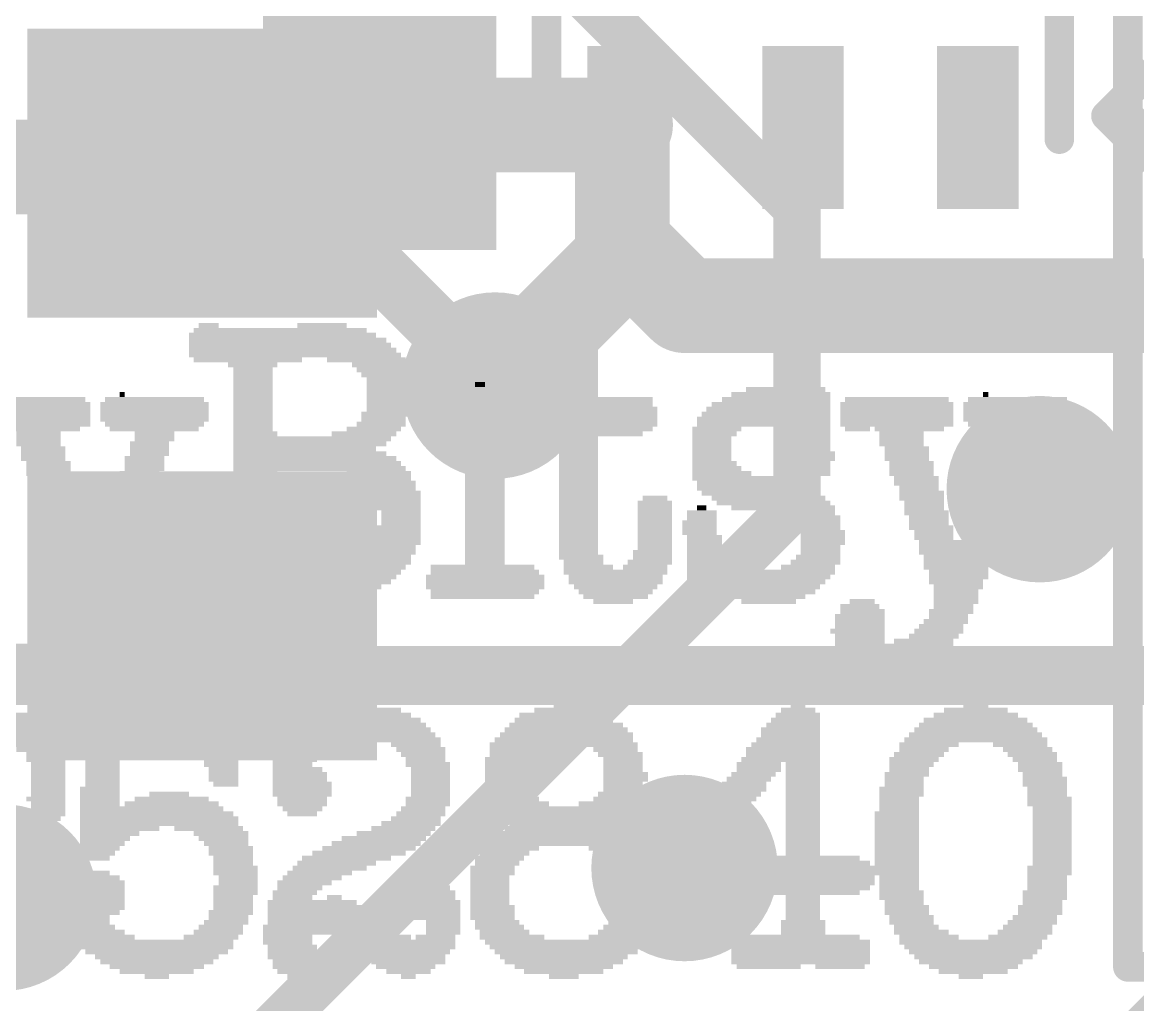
# Model space of a CAD drawing. Extents: x -6 to 40.4, y -4.9 to 21.7.
# Drawn here: x 15.193 to 19.978, y 3.478 to 7.693 of the extents above; entities that cross this region are included whole.
import ezdxf

# ---------------------------------------------------------------- set-up
doc = ezdxf.new("R2010")
doc.units = 0
for name, color, linetype in [('1', 12, 'CONTINUOUS'), ('16', 5, 'CONTINUOUS'), ('18', 110, 'CONTINUOUS'), ('200', 132, 'CONTINUOUS'), ('21', 40, 'CONTINUOUS')]:
    doc.layers.add(name, color=color, linetype=linetype)

# ---------------------------------------------------------------- blocks, each defined once
blk = doc.blocks.new('RECT')
blk.add_solid([(-0.5, -0.5), (0.5, -0.5), (-0.5, 0.5), (0.5, 0.5)])
blk = doc.blocks.new('ROUNDV')
at = {"const_width": 0.5}
blk.add_lwpolyline([(0, -0.25, 1), (0, 0.25, 1), (0, -0.25)], format="xyb", dxfattribs=at)

msp = doc.modelspace()

# ---------------------------------------------------------------- linework, layer by layer
at = {"layer": '1'}
for points, const_width in [([(16.7259, 7.2526), (17.7809, 7.2526)], 0.4064), ([(17.7666, 7.2161), (17.7666, 6.6421)], 0.4064), ([(17.7809, 7.2526), (17.792, 7.2415)], 0.254), ([(17.792, 7.2415), (17.7666, 7.2161)], 0.254), ([(17.792, 7.2415), (17.792, 6.719)], 0.254), ([(18.034, 6.477), (17.792, 6.719)], 0.4064), ([(17.2212, 6.1341), (17.7292, 6.6421)], 0.4064), ([(17.7666, 6.6421), (17.7292, 6.6421)], 0.254), ([(18.034, 6.477), (20.523, 6.477)], 0.4064), ([(20.536, 4.89), (13.525, 4.89)], 0.254)]:
    msp.add_lwpolyline(points, dxfattribs=dict(at, const_width=const_width))
for points, const_width in [([(16.7259, 7.3542, 1), (16.7259, 7.151)], 0.2032), ([(17.8682, 7.2161, 1), (17.665, 7.2161)], 0.2032), ([(17.7809, 7.151, 1), (17.7809, 7.3542)], 0.2032), ([(17.8258, 7.2975, 1), (17.736, 7.2077)], 0.127), ([(17.7217, 7.261, 1), (17.8115, 7.1712)], 0.127), ([(17.8555, 7.2415, 1), (17.7285, 7.2415)], 0.127), ([(17.8369, 7.1966, 1), (17.7471, 7.2864)], 0.127), ([(17.7471, 7.1966, 1), (17.8369, 7.2864)], 0.127), ([(17.8638, 6.7908, 1), (17.7202, 6.6472)], 0.2032), ([(17.801, 6.5703, 1), (17.6574, 6.7139)], 0.2032), ([(17.7292, 6.7056, 1), (17.7292, 6.5786)], 0.127), ([(17.7285, 6.719, 1), (17.8555, 6.719)], 0.127), ([(17.7666, 6.5786, 1), (17.7666, 6.7056)], 0.127), ([(17.665, 6.6421, 1), (17.8682, 6.6421)], 0.2032), ([(18.034, 6.5786, 1), (18.034, 6.3754)], 0.2032), ([(17.9622, 6.4052, 1), (18.1058, 6.5488)], 0.2032), ([(17.1494, 6.2059, 1), (17.293, 6.0623)], 0.2032)]:
    msp.add_lwpolyline(points, format="xyb", dxfattribs=dict(at, const_width=const_width))
at = {"layer": '16'}
for points, const_width in [([(18.5166, 6.8961), (15.0368, 10.3759)], 0.2032), ([(15.9385, 7.0714), (14.0843, 7.0714)], 0.4064), ([(15.9639, 7.046), (15.9385, 7.0714)], 0.254), ([(16.3093, 7.046), (15.9639, 7.046)], 0.254), ([(17.2212, 6.1341), (16.3093, 7.046)], 0.254), ([(18.5166, 6.8961), (18.5166, 5.6293)], 0.2032), ([(23.0886, 6.4581), (19.4499, 2.8194)], 0.2032), ([(18.5166, 5.6293), (15.3003, 2.413)], 0.2032)]:
    msp.add_lwpolyline(points, dxfattribs=dict(at, const_width=const_width))
for points, const_width in [([(15.9385, 6.9698, 1), (15.9385, 7.173)], 0.2032), ([(15.9834, 7.1163, 1), (15.8936, 7.0265)], 0.127), ([(15.9639, 7.1095, 1), (15.9639, 6.9825)], 0.127), ([(15.919, 7.0011, 1), (16.0088, 7.0909)], 0.127), ([(16.3542, 7.0909, 1), (16.2644, 7.0011)], 0.127), ([(16.3093, 6.9825, 1), (16.3093, 7.1095)], 0.127), ([(18.5674, 6.8961, 1), (18.4658, 6.8961)], 0.1016), ([(18.4807, 6.8602, 1), (18.5525, 6.932)], 0.1016), ([(17.1763, 6.0892, 1), (17.2661, 6.179)], 0.127), ([(18.5525, 5.5934, 1), (18.4807, 5.6653)], 0.1016), ([(18.4658, 5.6293, 1), (18.5674, 5.6293)], 0.1016)]:
    msp.add_lwpolyline(points, format="xyb", dxfattribs=dict(at, const_width=const_width))
at = {"layer": '21', "const_width": 0.127}
for points in [[(19.936, 3.64), (19.936, 14.14)], [(17.442, 9.1915), (17.442, 7.1915)], [(19.642, 9.1915), (19.642, 7.1915)], [(20.042, 7.4915), (19.842, 7.2915)], [(19.842, 7.2915), (20.042, 7.0915)], [(20.042, 7.1915), (19.942, 7.2915)], [(35.436, 3.64), (19.936, 3.64)]]:
    msp.add_lwpolyline(points, dxfattribs=at)
at = {"layer": '21', "const_width": 0.0635}
for points in [[(19.8645, 7.314, 1), (19.8195, 7.269)], [(19.8195, 7.314, 1), (19.8645, 7.269)], [(19.9645, 7.314, 1), (19.9195, 7.269)], [(17.4103, 7.1915, 1), (17.4737, 7.1915)], [(19.6103, 7.1915, 1), (19.6737, 7.1915)], [(19.936, 3.6718, 1), (19.936, 3.6082)], [(19.9043, 3.64, 1), (19.9677, 3.64)]]:
    msp.add_lwpolyline(points, format="xyb", dxfattribs=at)

# ---------------------------------------------------------------- block references
at = {"layer": '1', "xscale": 1.075, "rotation": 270}
msp.add_blockref('RECT', (16.7259, 7.2526), dxfattribs=at)
at = {"layer": '1', "xscale": 0.7, "yscale": 0.35, "rotation": 270}
for p in [(17.792, 7.2415), (18.542, 7.2415), (19.292, 7.2415)]:
    msp.add_blockref('RECT', p, dxfattribs=at)
at = {"layer": '16', "xscale": 1.24, "yscale": 1.5, "rotation": 90}
for p in [(15.9639, 7.046), (15.9639, 5.146)]:
    msp.add_blockref('RECT', p, dxfattribs=at)
at = {"layer": '18', "xscale": 0.8001, "yscale": 0.8001}
for p in [(17.2212, 6.1341), (17.2212, 6.1341), (19.558, 5.6896), (19.558, 5.6896), (18.034, 4.064), (18.034, 4.064), (15.113, 3.937), (15.113, 3.937)]:
    msp.add_blockref('ROUNDV', p, dxfattribs=at)
at = {"layer": '200'}
for p, xscale, yscale in [((16.2992, 6.3712), 0.7417, 0.0211), ((15.9918, 6.3923), 0.0864, 0.0211), ((16.4782, 6.3923), 0.2108, 0.0211), ((16.3093, 6.35), 0.8026, 0.0213), ((16.3309, 6.3288), 0.8458, 0.0211), ((16.3411, 6.3077), 0.8661, 0.0211), ((17.1564, 6.3077), 0.2108, 0.0211), ((17.1564, 6.3288), 0.1702, 0.0211), ((17.1552, 6.35), 0.127, 0.0213), ((17.5793, 6.3077), 0.1676, 0.0211), ((17.5793, 6.3288), 0.127, 0.0211), ((17.5793, 6.35), 0.0864, 0.0213), ((16.3525, 6.2865), 0.889, 0.0213), ((16.3627, 6.2653), 0.9093, 0.0211), ((17.1564, 6.2865), 0.2108, 0.0213), ((17.1564, 6.2653), 0.2108, 0.0211), ((17.5793, 6.2865), 0.1676, 0.0213), ((17.5793, 6.2653), 0.1676, 0.0211), ((16.1608, 6.2442), 0.4648, 0.0211), ((16.1811, 6.223), 0.2108, 0.0213), ((16.6687, 6.2442), 0.3378, 0.0211), ((16.7221, 6.223), 0.2311, 0.0213), ((17.1564, 6.2442), 0.2108, 0.0211), ((17.1564, 6.223), 0.2108, 0.0213), ((17.5793, 6.2442), 0.1676, 0.0211), ((17.5793, 6.223), 0.1676, 0.0213), ((16.1823, 6.2018), 0.1676, 0.0211), ((16.1823, 6.1807), 0.1676, 0.0211), ((16.7323, 6.2018), 0.2108, 0.0211), ((16.7538, 6.1807), 0.2134, 0.0211), ((17.1564, 6.2018), 0.2108, 0.0211), ((17.1564, 6.1807), 0.1702, 0.0211), ((17.5793, 6.2018), 0.1676, 0.0211), ((17.5793, 6.1807), 0.1676, 0.0211), ((16.1823, 6.1595), 0.1676, 0.0213), ((16.1823, 6.1383), 0.1676, 0.0211), ((16.1823, 6.1172), 0.1676, 0.0211), ((16.7653, 6.1595), 0.1905, 0.0213), ((16.7653, 6.1383), 0.1905, 0.0211), ((16.7653, 6.1172), 0.1905, 0.0211), ((17.1552, 6.1595), 0.127, 0.0213), ((17.1564, 6.1383), 0.0432, 0.0211), ((17.5793, 6.1595), 0.1676, 0.0213), ((17.5793, 6.1383), 0.1676, 0.0211), ((17.5793, 6.1172), 0.1676, 0.0211), ((18.3731, 6.1172), 0.1499, 0.0211), ((18.5852, 6.1172), 0.1067, 0.0211), ((15.2413, 6.0748), 0.4445, 0.0211), ((15.7594, 6.0748), 0.4242, 0.0211), ((15.621, 6.096), 0.0203, 0.0213), ((16.1823, 6.096), 0.1676, 0.0213), ((16.1823, 6.0748), 0.1676, 0.0211), ((16.7653, 6.096), 0.1905, 0.0213), ((16.7653, 6.0748), 0.1905, 0.0211), ((17.0929, 6.0748), 0.2972, 0.0211), ((17.6428, 6.0748), 0.508, 0.0211), ((17.5793, 6.096), 0.1676, 0.0213), ((18.4264, 6.0748), 0.4648, 0.0211), ((18.3731, 6.096), 0.2769, 0.0213), ((18.5953, 6.096), 0.127, 0.0213), ((18.9446, 6.0748), 0.4445, 0.0211), ((19.4627, 6.0748), 0.4242, 0.0211), ((19.3256, 6.096), 0.0229, 0.0213), ((15.24, 6.0537), 0.4877, 0.0211), ((15.24, 6.0325), 0.4877, 0.0213), ((15.7594, 6.0537), 0.4648, 0.0211), ((15.7594, 6.0325), 0.4648, 0.0213), ((16.1823, 6.0537), 0.1676, 0.0211), ((16.1823, 6.0325), 0.1676, 0.0213), ((16.7653, 6.0537), 0.1905, 0.0211), ((16.7653, 6.0325), 0.1905, 0.0213), ((17.0929, 6.0325), 0.3378, 0.0213), ((17.1031, 6.0537), 0.3175, 0.0211), ((17.6327, 6.0537), 0.5283, 0.0211), ((17.6428, 6.0325), 0.5486, 0.0213), ((18.3934, 6.0325), 0.5309, 0.0213), ((18.4048, 6.0537), 0.508, 0.0211), ((18.9446, 6.0537), 0.4851, 0.0211), ((18.9446, 6.0325), 0.4851, 0.0213), ((19.4627, 6.0537), 0.4648, 0.0211), ((19.4627, 6.0325), 0.4648, 0.0213), ((15.24, 6.0113), 0.4877, 0.0211), ((15.24, 5.9902), 0.4877, 0.0211), ((15.7594, 6.0113), 0.4648, 0.0211), ((15.7594, 5.9902), 0.4648, 0.0211), ((16.1823, 6.0113), 0.1676, 0.0211), ((16.1823, 5.9902), 0.1676, 0.0211), ((16.7538, 6.0113), 0.2134, 0.0211), ((16.7424, 5.9902), 0.1905, 0.0211), ((17.0929, 6.0113), 0.3378, 0.0211), ((17.0929, 5.9902), 0.3378, 0.0211), ((17.6428, 6.0113), 0.5486, 0.0211), ((17.6428, 5.9902), 0.5486, 0.0211), ((18.3731, 5.9902), 0.5715, 0.0211), ((18.3833, 6.0113), 0.5512, 0.0211), ((18.9446, 6.0113), 0.4851, 0.0211), ((18.9446, 5.9902), 0.4851, 0.0211), ((19.4627, 6.0113), 0.4648, 0.0211), ((19.4627, 5.9902), 0.4648, 0.0211), ((15.24, 5.969), 0.4877, 0.0213), ((15.2933, 5.9478), 0.2946, 0.0211), ((15.2616, 5.9267), 0.1905, 0.0211), ((15.7594, 5.969), 0.4242, 0.0213), ((15.7582, 5.9478), 0.381, 0.0211), ((15.7594, 5.9267), 0.1702, 0.0211), ((16.1823, 5.969), 0.1676, 0.0213), ((16.1823, 5.9478), 0.1676, 0.0211), ((16.1925, 5.9267), 0.188, 0.0211), ((16.6586, 5.9267), 0.2769, 0.0211), ((16.7005, 5.9478), 0.2337, 0.0211), ((16.7323, 5.969), 0.2108, 0.0213), ((17.1031, 5.969), 0.3175, 0.0213), ((17.1133, 5.9478), 0.2972, 0.0211), ((17.1768, 5.9267), 0.1702, 0.0211), ((17.6428, 5.969), 0.5486, 0.0213), ((17.6428, 5.9478), 0.508, 0.0211), ((17.6428, 5.9267), 0.4216, 0.0211), ((18.1724, 5.9478), 0.2108, 0.0211), ((18.1623, 5.9267), 0.1905, 0.0211), ((18.3731, 5.969), 0.5715, 0.0213), ((18.5534, 5.9478), 0.2108, 0.0211), ((18.5738, 5.9267), 0.1702, 0.0211), ((18.9446, 5.969), 0.4851, 0.0213), ((18.7757, 5.9478), 0.1067, 0.0211), ((18.9979, 5.9478), 0.2972, 0.0211), ((18.9649, 5.9267), 0.1905, 0.0211), ((19.4627, 5.969), 0.4242, 0.0213), ((19.464, 5.9478), 0.381, 0.0211), ((19.4627, 5.9267), 0.1702, 0.0211), ((15.2616, 5.9055), 0.1905, 0.0213), ((15.2616, 5.8843), 0.1905, 0.0211), ((15.7378, 5.8843), 0.1676, 0.0211), ((15.7594, 5.9055), 0.1702, 0.0213), ((16.4363, 5.9055), 0.6756, 0.0213), ((16.4262, 5.8843), 0.6553, 0.0211), ((17.1768, 5.9055), 0.1702, 0.0213), ((17.1768, 5.8843), 0.1702, 0.0211), ((17.5793, 5.9055), 0.1676, 0.0213), ((17.5793, 5.8843), 0.1676, 0.0211), ((18.1508, 5.9055), 0.1676, 0.0213), ((18.1508, 5.8843), 0.1676, 0.0211), ((18.5852, 5.9055), 0.1473, 0.0213), ((18.5852, 5.8843), 0.1473, 0.0211), ((18.9649, 5.9055), 0.1905, 0.0213), ((18.9649, 5.8843), 0.1905, 0.0211), ((19.4424, 5.8843), 0.1702, 0.0211), ((19.4627, 5.9055), 0.1702, 0.0213), ((15.2819, 5.8632), 0.1905, 0.0211), ((15.2819, 5.842), 0.1905, 0.0213), ((15.7378, 5.8632), 0.1676, 0.0211), ((15.7378, 5.842), 0.1676, 0.0213), ((16.4046, 5.8632), 0.6121, 0.0211), ((16.4262, 5.842), 0.6553, 0.0213), ((17.1768, 5.8632), 0.1702, 0.0211), ((17.1768, 5.842), 0.1702, 0.0213), ((17.5793, 5.8632), 0.1676, 0.0211), ((17.5793, 5.842), 0.1676, 0.0213), ((18.1508, 5.8632), 0.1676, 0.0211), ((18.1508, 5.842), 0.1676, 0.0213), ((18.5852, 5.8632), 0.1473, 0.0211), ((18.5953, 5.842), 0.1676, 0.0213), ((18.9878, 5.8632), 0.1905, 0.0211), ((18.9878, 5.842), 0.1905, 0.0213), ((19.4424, 5.8632), 0.1702, 0.0211), ((19.4424, 5.842), 0.1702, 0.0213), ((15.2819, 5.8208), 0.1905, 0.0211), ((15.3048, 5.7997), 0.1905, 0.0211), ((15.7163, 5.8208), 0.1702, 0.0211), ((15.7163, 5.7997), 0.1702, 0.0211), ((16.4478, 5.8208), 0.6985, 0.0211), ((16.4579, 5.7997), 0.7188, 0.0211), ((17.1768, 5.8208), 0.1702, 0.0211), ((17.1768, 5.7997), 0.1702, 0.0211), ((17.5793, 5.8208), 0.1676, 0.0211), ((17.5793, 5.7997), 0.1676, 0.0211), ((18.1508, 5.8208), 0.1676, 0.0211), ((18.1623, 5.7997), 0.1905, 0.0211), ((18.5953, 5.8208), 0.1676, 0.0211), ((18.5852, 5.7997), 0.1473, 0.0211), ((18.9878, 5.8208), 0.1905, 0.0211), ((19.0081, 5.7997), 0.1905, 0.0211), ((19.4208, 5.8208), 0.1676, 0.0211), ((19.4208, 5.7997), 0.1676, 0.0211), ((15.3048, 5.7785), 0.1905, 0.0213), ((15.3048, 5.7573), 0.1905, 0.0211), ((15.3251, 5.7362), 0.1905, 0.0211), ((15.6959, 5.7573), 0.1702, 0.0211), ((15.6959, 5.7362), 0.1702, 0.0211), ((15.7163, 5.7785), 0.1702, 0.0213), ((16.4681, 5.7785), 0.7391, 0.0213), ((16.1925, 5.7573), 0.188, 0.0211), ((16.1823, 5.7362), 0.1676, 0.0211), ((16.7221, 5.7573), 0.2769, 0.0211), ((16.7538, 5.7362), 0.2134, 0.0211), ((17.1768, 5.7785), 0.1702, 0.0213), ((17.1768, 5.7573), 0.1702, 0.0211), ((17.1768, 5.7362), 0.1702, 0.0211), ((17.5793, 5.7785), 0.1676, 0.0213), ((17.5793, 5.7573), 0.1676, 0.0211), ((17.5793, 5.7362), 0.1676, 0.0211), ((18.1724, 5.7785), 0.2108, 0.0213), ((18.194, 5.7573), 0.254, 0.0211), ((18.2575, 5.7362), 0.381, 0.0211), ((18.5953, 5.7785), 0.127, 0.0213), ((18.5953, 5.7573), 0.127, 0.0211), ((19.0081, 5.7785), 0.1905, 0.0213), ((19.0081, 5.7573), 0.1905, 0.0211), ((19.0284, 5.7362), 0.1905, 0.0211), ((19.3993, 5.7573), 0.1702, 0.0211), ((19.3993, 5.7362), 0.1702, 0.0211), ((19.4208, 5.7785), 0.1676, 0.0213), ((15.3251, 5.715), 0.1905, 0.0213), ((15.3353, 5.6938), 0.1702, 0.0211), ((15.6743, 5.6938), 0.1676, 0.0211), ((15.6959, 5.715), 0.1702, 0.0213), ((16.1823, 5.715), 0.1676, 0.0213), ((16.1823, 5.6938), 0.1676, 0.0211), ((16.7754, 5.715), 0.2108, 0.0213), ((16.7856, 5.6938), 0.1905, 0.0211), ((17.1768, 5.715), 0.1702, 0.0213), ((17.1768, 5.6938), 0.1702, 0.0211), ((17.5793, 5.715), 0.1676, 0.0213), ((17.5793, 5.6938), 0.1676, 0.0211), ((18.3096, 5.715), 0.4445, 0.0213), ((18.3312, 5.6938), 0.4877, 0.0211), ((19.0284, 5.715), 0.1905, 0.0213), ((19.0398, 5.6938), 0.1676, 0.0211), ((19.3789, 5.6938), 0.1702, 0.0211), ((19.3993, 5.715), 0.1702, 0.0213), ((15.3454, 5.6727), 0.1905, 0.0211), ((15.3454, 5.6515), 0.1905, 0.0213), ((15.6528, 5.6515), 0.1702, 0.0213), ((15.6743, 5.6727), 0.1676, 0.0211), ((16.1823, 5.6727), 0.1676, 0.0211), ((16.1823, 5.6515), 0.1676, 0.0213), ((16.8059, 5.6727), 0.1905, 0.0211), ((16.8059, 5.6515), 0.1905, 0.0213), ((17.1768, 5.6727), 0.1702, 0.0211), ((17.1768, 5.6515), 0.1702, 0.0213), ((17.5793, 5.6727), 0.1676, 0.0211), ((17.5793, 5.6515), 0.1676, 0.0213), ((17.907, 5.6515), 0.1067, 0.0213), ((18.3617, 5.6727), 0.508, 0.0211), ((18.3947, 5.6515), 0.4877, 0.0213), ((19.0513, 5.6727), 0.1905, 0.0211), ((19.0513, 5.6515), 0.1905, 0.0213), ((19.3573, 5.6515), 0.1676, 0.0213), ((19.3789, 5.6727), 0.1702, 0.0211), ((15.3568, 5.6303), 0.1676, 0.0211), ((15.3568, 5.6092), 0.1676, 0.0211), ((15.6528, 5.6303), 0.1702, 0.0211), ((15.6528, 5.6092), 0.1702, 0.0211), ((16.1823, 5.6303), 0.1676, 0.0211), ((16.1823, 5.6092), 0.1676, 0.0211), ((16.8059, 5.6303), 0.1905, 0.0211), ((16.8059, 5.6092), 0.1905, 0.0211), ((17.1768, 5.6303), 0.1702, 0.0211), ((17.1768, 5.6092), 0.1702, 0.0211), ((17.5793, 5.6303), 0.1676, 0.0211), ((17.5793, 5.6092), 0.1676, 0.0211), ((17.907, 5.6303), 0.1473, 0.0211), ((17.907, 5.6092), 0.1473, 0.0211), ((18.1077, 5.6092), 0.0406, 0.0211), ((18.415, 5.6303), 0.4877, 0.0211), ((18.4569, 5.6092), 0.4445, 0.0211), ((19.0614, 5.6303), 0.1702, 0.0211), ((19.0614, 5.6092), 0.1702, 0.0211), ((19.3573, 5.6303), 0.1676, 0.0211), ((19.3573, 5.6092), 0.1676, 0.0211), ((15.3683, 5.588), 0.1905, 0.0213), ((15.3784, 5.5668), 0.1702, 0.0211), ((15.3784, 5.5457), 0.1702, 0.0211), ((15.6324, 5.588), 0.1702, 0.0213), ((15.6324, 5.5668), 0.1702, 0.0211), ((15.6324, 5.5457), 0.1702, 0.0211), ((16.1823, 5.588), 0.1676, 0.0213), ((16.1823, 5.5668), 0.1676, 0.0211), ((16.1823, 5.5457), 0.1676, 0.0211), ((16.8173, 5.588), 0.1676, 0.0213), ((16.8173, 5.5668), 0.1676, 0.0211), ((16.8173, 5.5457), 0.1676, 0.0211), ((17.1768, 5.588), 0.1702, 0.0213), ((17.1768, 5.5668), 0.1702, 0.0211), ((17.1768, 5.5457), 0.1702, 0.0211), ((17.5793, 5.588), 0.1676, 0.0213), ((17.5793, 5.5668), 0.1676, 0.0211), ((17.5793, 5.5457), 0.1676, 0.0211), ((17.907, 5.588), 0.1473, 0.0213), ((17.907, 5.5668), 0.1473, 0.0211), ((17.907, 5.5457), 0.1473, 0.0211), ((18.0975, 5.5457), 0.1473, 0.0211), ((18.1077, 5.588), 0.127, 0.0213), ((18.1077, 5.5668), 0.127, 0.0211), ((18.5102, 5.588), 0.3378, 0.0213), ((18.575, 5.5668), 0.254, 0.0211), ((18.6068, 5.5457), 0.1905, 0.0211), ((19.0716, 5.588), 0.1905, 0.0213), ((19.0817, 5.5668), 0.1702, 0.0211), ((19.0817, 5.5457), 0.1702, 0.0211), ((19.3358, 5.588), 0.1702, 0.0213), ((19.3358, 5.5668), 0.1702, 0.0211), ((19.3358, 5.5457), 0.1702, 0.0211), ((15.3886, 5.5245), 0.1905, 0.0213), ((15.3988, 5.5033), 0.1702, 0.0211), ((15.6108, 5.5245), 0.1676, 0.0213), ((15.6108, 5.5033), 0.1676, 0.0211), ((16.1823, 5.5245), 0.1676, 0.0213), ((16.1823, 5.5033), 0.1676, 0.0211), ((16.8059, 5.5245), 0.1905, 0.0213), ((16.8059, 5.5033), 0.1905, 0.0211), ((17.1768, 5.5245), 0.1702, 0.0213), ((17.1768, 5.5033), 0.1702, 0.0211), ((17.5793, 5.5245), 0.1676, 0.0213), ((17.5793, 5.5033), 0.1676, 0.0211), ((17.907, 5.5245), 0.1473, 0.0213), ((17.907, 5.5033), 0.1473, 0.0211), ((18.0975, 5.5245), 0.1473, 0.0213), ((18.0975, 5.5033), 0.1473, 0.0211), ((18.6169, 5.5245), 0.1702, 0.0213), ((18.6271, 5.5033), 0.1905, 0.0211), ((19.0919, 5.5245), 0.1905, 0.0213), ((19.1033, 5.5033), 0.1676, 0.0211), ((19.3154, 5.5245), 0.1702, 0.0213), ((19.3154, 5.5033), 0.1702, 0.0211), ((15.3988, 5.4822), 0.1702, 0.0211), ((15.5054, 5.461), 0.3378, 0.0213), ((15.6108, 5.4822), 0.1676, 0.0211), ((16.1823, 5.4822), 0.1676, 0.0211), ((16.1823, 5.461), 0.1676, 0.0213), ((16.7958, 5.461), 0.2108, 0.0213), ((16.8059, 5.4822), 0.1905, 0.0211), ((17.1768, 5.4822), 0.1702, 0.0211), ((17.1768, 5.461), 0.1702, 0.0213), ((17.5793, 5.4822), 0.1676, 0.0211), ((17.5793, 5.461), 0.1676, 0.0213), ((17.907, 5.4822), 0.1473, 0.0211), ((17.907, 5.461), 0.1473, 0.0213), ((18.1191, 5.4822), 0.1499, 0.0211), ((18.1191, 5.461), 0.1499, 0.0213), ((18.6271, 5.4822), 0.1905, 0.0211), ((18.6271, 5.461), 0.1905, 0.0213), ((19.1033, 5.4822), 0.1676, 0.0211), ((19.2088, 5.461), 0.3378, 0.0213), ((19.3154, 5.4822), 0.1702, 0.0211), ((15.5054, 5.4398), 0.3378, 0.0211), ((15.4953, 5.4187), 0.3175, 0.0211), ((15.5054, 5.3975), 0.2972, 0.0213), ((16.1823, 5.4398), 0.1676, 0.0211), ((16.1823, 5.4187), 0.1676, 0.0211), ((16.1925, 5.3975), 0.188, 0.0213), ((16.7437, 5.3975), 0.2337, 0.0213), ((16.7754, 5.4187), 0.2108, 0.0211), ((16.7856, 5.4398), 0.1905, 0.0211), ((17.1768, 5.4398), 0.1702, 0.0211), ((17.1768, 5.4187), 0.1702, 0.0211), ((17.1768, 5.3975), 0.1702, 0.0213), ((17.5793, 5.4398), 0.1676, 0.0211), ((17.5793, 5.4187), 0.1676, 0.0211), ((17.5908, 5.3975), 0.1905, 0.0213), ((17.8968, 5.4187), 0.1676, 0.0211), ((17.8968, 5.3975), 0.1676, 0.0213), ((17.907, 5.4398), 0.1473, 0.0211), ((18.1191, 5.4398), 0.1499, 0.0211), ((18.1394, 5.3975), 0.1905, 0.0213), ((18.1293, 5.4187), 0.1702, 0.0211), ((18.6068, 5.3975), 0.1905, 0.0213), ((18.6169, 5.4398), 0.1702, 0.0211), ((18.6169, 5.4187), 0.1702, 0.0211), ((19.1986, 5.4187), 0.3175, 0.0211), ((19.2088, 5.4398), 0.3378, 0.0211), ((19.2088, 5.3975), 0.2972, 0.0213), ((15.5054, 5.3763), 0.2972, 0.0211), ((15.494, 5.3552), 0.2743, 0.0211), ((16.383, 5.3552), 0.9093, 0.0211), ((16.1925, 5.3763), 0.2337, 0.0211), ((16.7221, 5.3763), 0.2769, 0.0211), ((17.1666, 5.3552), 0.4445, 0.0211), ((17.1768, 5.3763), 0.1702, 0.0211), ((17.6009, 5.3763), 0.1702, 0.0211), ((17.6212, 5.3552), 0.2108, 0.0211), ((17.8651, 5.3552), 0.1905, 0.0211), ((17.8854, 5.3763), 0.1905, 0.0211), ((18.1508, 5.3763), 0.2134, 0.0211), ((18.1826, 5.3552), 0.2769, 0.0211), ((18.5636, 5.3552), 0.2311, 0.0211), ((18.5953, 5.3763), 0.2134, 0.0211), ((19.2088, 5.3763), 0.2972, 0.0211), ((19.1986, 5.3552), 0.2769, 0.0211), ((15.5042, 5.334), 0.254, 0.0213), ((15.5042, 5.3128), 0.254, 0.0211), ((16.3627, 5.334), 0.9093, 0.0213), ((16.3525, 5.3128), 0.889, 0.0211), ((17.178, 5.3128), 0.508, 0.0211), ((17.1768, 5.334), 0.4648, 0.0213), ((17.7381, 5.334), 0.4445, 0.0213), ((17.7381, 5.3128), 0.4039, 0.0211), ((18.3617, 5.334), 0.635, 0.0213), ((18.3515, 5.3128), 0.6147, 0.0211), ((19.21, 5.334), 0.254, 0.0213), ((19.21, 5.3128), 0.254, 0.0211), ((15.494, 5.2917), 0.2337, 0.0211), ((15.5054, 5.2705), 0.2108, 0.0213), ((16.3208, 5.2705), 0.8255, 0.0213), ((16.3411, 5.2917), 0.8661, 0.0211), ((17.178, 5.2917), 0.508, 0.0211), ((17.178, 5.2705), 0.508, 0.0213), ((17.7381, 5.2917), 0.4039, 0.0211), ((17.7381, 5.2705), 0.3581, 0.0213), ((18.3198, 5.2705), 0.5918, 0.0213), ((18.3413, 5.2917), 0.5944, 0.0211), ((19.1986, 5.2917), 0.2311, 0.0211), ((19.2088, 5.2705), 0.2108, 0.0213), ((15.4953, 5.2493), 0.1905, 0.0211), ((15.4953, 5.2282), 0.1905, 0.0211), ((15.4953, 5.207), 0.1905, 0.0213), ((16.3093, 5.2493), 0.8026, 0.0211), ((16.2877, 5.2282), 0.7188, 0.0211), ((17.1768, 5.2493), 0.4648, 0.0211), ((17.1666, 5.2282), 0.4445, 0.0211), ((17.7381, 5.2493), 0.3175, 0.0211), ((17.7381, 5.2282), 0.2769, 0.0211), ((17.7279, 5.207), 0.1702, 0.0213), ((18.3096, 5.2493), 0.5715, 0.0211), ((18.1191, 5.2282), 0.1499, 0.0211), ((18.1077, 5.207), 0.127, 0.0213), ((18.3833, 5.2282), 0.3378, 0.0211), ((18.3947, 5.207), 0.2337, 0.0213), ((18.796, 5.207), 0.1067, 0.0213), ((19.1986, 5.2493), 0.1905, 0.0211), ((19.1986, 5.2282), 0.1905, 0.0211), ((19.1986, 5.207), 0.1905, 0.0213), ((15.4724, 5.1647), 0.1905, 0.0211), ((15.4838, 5.1858), 0.1676, 0.0211), ((18.1089, 5.1858), 0.0838, 0.0211), ((18.7858, 5.1858), 0.1676, 0.0211), ((18.7973, 5.1647), 0.1905, 0.0211), ((19.1783, 5.1647), 0.1905, 0.0211), ((19.1884, 5.1858), 0.1702, 0.0211), ((15.4521, 5.1223), 0.1905, 0.0211), ((15.4623, 5.1435), 0.1702, 0.0213), ((18.7858, 5.1435), 0.2134, 0.0213), ((18.7858, 5.1223), 0.2134, 0.0211), ((19.1554, 5.1223), 0.1905, 0.0211), ((19.1668, 5.1435), 0.1676, 0.0213), ((15.4203, 5.08), 0.2134, 0.0213), ((15.4318, 5.1012), 0.1905, 0.0211), ((18.7757, 5.08), 0.2337, 0.0213), ((18.7858, 5.1012), 0.2134, 0.0211), ((19.1249, 5.08), 0.2108, 0.0213), ((19.1351, 5.1012), 0.1905, 0.0211), ((15.2298, 5.0165), 0.508, 0.0213), ((15.3568, 5.0377), 0.254, 0.0211), ((15.3988, 5.0588), 0.2108, 0.0211), ((18.7858, 5.0588), 0.2134, 0.0211), ((18.7858, 5.0377), 0.2134, 0.0211), ((18.9332, 5.0165), 0.508, 0.0213), ((19.0602, 5.0377), 0.254, 0.0211), ((19.1033, 5.0588), 0.2134, 0.0211), ((15.2298, 4.9953), 0.4674, 0.0211), ((15.2184, 4.9742), 0.4445, 0.0211), ((18.9344, 4.9953), 0.4648, 0.0211), ((18.9243, 4.9742), 0.4445, 0.0211), ((15.2197, 4.953), 0.4013, 0.0213), ((15.2083, 4.9318), 0.3378, 0.0211), ((18.923, 4.953), 0.4013, 0.0213), ((18.9128, 4.9318), 0.3404, 0.0211), ((15.2197, 4.9107), 0.2743, 0.0211), ((15.2083, 4.8895), 0.1702, 0.0213), ((18.923, 4.9107), 0.2743, 0.0211), ((18.9128, 4.8895), 0.1676, 0.0213), ((16.6586, 4.7413), 0.3175, 0.0211), ((16.6586, 4.7625), 0.1041, 0.0213), ((17.526, 4.7413), 0.2743, 0.0211), ((17.526, 4.7625), 0.1067, 0.0213), ((18.5217, 4.7413), 0.1473, 0.0211), ((18.5204, 4.7625), 0.0635, 0.0213), ((19.2837, 4.7413), 0.2743, 0.0211), ((19.2837, 4.7625), 0.1067, 0.0213), ((14.9441, 4.699), 0.8661, 0.0213), ((15.1346, 4.7202), 0.4445, 0.0211), ((15.7797, 4.7202), 0.5918, 0.0211), ((15.7912, 4.699), 0.6147, 0.0213), ((16.6573, 4.699), 0.4877, 0.0213), ((16.6586, 4.7202), 0.4039, 0.0211), ((17.5158, 4.699), 0.4216, 0.0213), ((17.5158, 4.7202), 0.381, 0.0211), ((18.5102, 4.699), 0.2108, 0.0213), ((18.5204, 4.7202), 0.1905, 0.0211), ((19.2824, 4.699), 0.4445, 0.0213), ((19.2837, 4.7202), 0.3607, 0.0211), ((14.9441, 4.6778), 0.8661, 0.0211), ((14.9441, 4.6567), 0.8661, 0.0211), ((14.9441, 4.6355), 0.8661, 0.0213), ((15.781, 4.6778), 0.635, 0.0211), ((15.7912, 4.6567), 0.6553, 0.0211), ((15.7912, 4.6355), 0.6553, 0.0213), ((16.6472, 4.6355), 0.635, 0.0213), ((16.6484, 4.6567), 0.5918, 0.0211), ((16.6586, 4.6778), 0.5309, 0.0211), ((17.5273, 4.6355), 0.5715, 0.0213), ((17.526, 4.6567), 0.5283, 0.0211), ((17.526, 4.6778), 0.4877, 0.0211), ((18.4887, 4.6567), 0.254, 0.0211), ((18.4887, 4.6355), 0.254, 0.0213), ((18.5001, 4.6778), 0.2311, 0.0211), ((19.2824, 4.6355), 0.5715, 0.0213), ((19.2837, 4.6567), 0.5283, 0.0211), ((19.2837, 4.6778), 0.4877, 0.0211), ((14.9441, 4.6143), 0.8661, 0.0211), ((15.0076, 4.5932), 0.7391, 0.0211), ((15.7912, 4.6143), 0.6553, 0.0211), ((15.7912, 4.5932), 0.6553, 0.0211), ((16.4148, 4.5932), 0.2108, 0.0211), ((16.4681, 4.6143), 0.2769, 0.0211), ((16.8389, 4.6143), 0.2972, 0.0211), ((16.8808, 4.5932), 0.2134, 0.0211), ((17.3152, 4.5932), 0.2337, 0.0211), ((17.5158, 4.6143), 0.5944, 0.0211), ((17.7165, 4.5932), 0.2337, 0.0211), ((18.4683, 4.5932), 0.2946, 0.0211), ((18.4785, 4.6143), 0.2743, 0.0211), ((19.083, 4.5932), 0.254, 0.0211), ((19.2837, 4.6143), 0.6147, 0.0211), ((19.4742, 4.5932), 0.2337, 0.0211), ((15.2718, 4.572), 0.2108, 0.0213), ((15.2933, 4.5508), 0.1676, 0.0211), ((15.7912, 4.572), 0.6553, 0.0213), ((15.5372, 4.5508), 0.1473, 0.0211), ((16.0452, 4.5508), 0.1473, 0.0211), ((16.3932, 4.572), 0.2134, 0.0213), ((16.383, 4.5508), 0.193, 0.0211), ((16.9024, 4.572), 0.2108, 0.0213), ((16.9126, 4.5508), 0.1905, 0.0211), ((17.2834, 4.5508), 0.1702, 0.0211), ((17.3038, 4.572), 0.2108, 0.0213), ((17.7381, 4.572), 0.1905, 0.0213), ((17.7584, 4.5508), 0.1905, 0.0211), ((18.4569, 4.572), 0.3175, 0.0213), ((18.4569, 4.5508), 0.3175, 0.0211), ((19.0398, 4.5508), 0.2134, 0.0211), ((19.0614, 4.572), 0.2108, 0.0213), ((19.5059, 4.572), 0.2108, 0.0213), ((19.5263, 4.5508), 0.2108, 0.0211), ((15.2933, 4.5297), 0.1676, 0.0211), ((15.3035, 4.5085), 0.1473, 0.0213), ((15.5372, 4.5297), 0.1473, 0.0211), ((15.5372, 4.5085), 0.1473, 0.0213), ((16.0452, 4.5297), 0.1473, 0.0211), ((16.0452, 4.5085), 0.1473, 0.0213), ((16.3614, 4.5297), 0.1905, 0.0211), ((16.3513, 4.5085), 0.1702, 0.0213), ((16.9228, 4.5297), 0.1702, 0.0211), ((16.9329, 4.5085), 0.1905, 0.0213), ((17.2733, 4.5297), 0.1905, 0.0211), ((17.2618, 4.5085), 0.1676, 0.0213), ((17.7698, 4.5297), 0.1676, 0.0211), ((17.7698, 4.5085), 0.1676, 0.0213), ((18.3528, 4.5085), 0.1905, 0.0213), ((18.4468, 4.5297), 0.3378, 0.0211), ((18.542, 4.5085), 0.1473, 0.0213), ((19.0081, 4.5085), 0.1905, 0.0213), ((19.0183, 4.5297), 0.2108, 0.0211), ((19.5364, 4.5297), 0.1905, 0.0211), ((19.5593, 4.5085), 0.1905, 0.0213), ((15.3035, 4.4873), 0.1473, 0.0211), ((15.3035, 4.4662), 0.1473, 0.0211), ((15.3035, 4.445), 0.1473, 0.0213), ((15.5372, 4.4873), 0.1473, 0.0211), ((15.5372, 4.4662), 0.1473, 0.0211), ((15.5372, 4.445), 0.1473, 0.0213), ((16.0553, 4.4873), 0.127, 0.0211), ((16.0553, 4.4662), 0.127, 0.0211), ((16.0553, 4.445), 0.127, 0.0213), ((16.3728, 4.4873), 0.2134, 0.0211), ((16.383, 4.4662), 0.2337, 0.0211), ((16.383, 4.445), 0.2337, 0.0213), ((16.9443, 4.4873), 0.1676, 0.0211), ((16.9443, 4.4662), 0.1676, 0.0211), ((16.9443, 4.445), 0.1676, 0.0213), ((17.2618, 4.4873), 0.1676, 0.0211), ((17.2618, 4.4662), 0.1676, 0.0211), ((17.2618, 4.445), 0.1676, 0.0213), ((17.7698, 4.4873), 0.1676, 0.0211), ((17.7813, 4.4662), 0.1905, 0.0211), ((17.7813, 4.445), 0.1905, 0.0213), ((18.3096, 4.445), 0.1905, 0.0213), ((18.3299, 4.4662), 0.1905, 0.0211), ((18.3528, 4.4873), 0.1905, 0.0211), ((18.542, 4.4873), 0.1473, 0.0211), ((18.542, 4.4662), 0.1473, 0.0211), ((18.542, 4.445), 0.1473, 0.0213), ((18.9878, 4.4662), 0.1905, 0.0211), ((18.9763, 4.445), 0.1676, 0.0213), ((18.9979, 4.4873), 0.1702, 0.0211), ((19.5593, 4.4873), 0.1905, 0.0211), ((19.5694, 4.4662), 0.1702, 0.0211), ((19.5796, 4.445), 0.1905, 0.0213), ((15.3035, 4.4238), 0.1473, 0.0211), ((15.3035, 4.4027), 0.1473, 0.0211), ((15.5258, 4.4027), 0.1702, 0.0211), ((15.5372, 4.4238), 0.1473, 0.0211), ((16.0655, 4.4238), 0.1067, 0.0211), ((16.3932, 4.4238), 0.254, 0.0211), ((16.3932, 4.4027), 0.254, 0.0211), ((16.9443, 4.4238), 0.1676, 0.0211), ((16.9443, 4.4027), 0.1676, 0.0211), ((17.2618, 4.4238), 0.1676, 0.0211), ((17.2733, 4.4027), 0.1905, 0.0211), ((17.7698, 4.4238), 0.1676, 0.0211), ((17.7698, 4.4027), 0.1676, 0.0211), ((18.2893, 4.4238), 0.1905, 0.0211), ((18.2893, 4.4027), 0.1905, 0.0211), ((18.542, 4.4238), 0.1473, 0.0211), ((18.542, 4.4027), 0.1473, 0.0211), ((18.9649, 4.4027), 0.1905, 0.0211), ((18.9763, 4.4238), 0.1676, 0.0211), ((19.5796, 4.4238), 0.1905, 0.0211), ((19.5898, 4.4027), 0.1702, 0.0211), ((15.2933, 4.3603), 0.1676, 0.0211), ((15.3035, 4.3815), 0.1473, 0.0213), ((15.5258, 4.3815), 0.1702, 0.0213), ((15.5258, 4.3603), 0.1702, 0.0211), ((15.8331, 4.3603), 0.3175, 0.0211), ((15.8229, 4.3815), 0.1702, 0.0213), ((16.3932, 4.3815), 0.254, 0.0213), ((16.3932, 4.3603), 0.2134, 0.0211), ((16.9329, 4.3603), 0.1905, 0.0211), ((16.9443, 4.3815), 0.1676, 0.0213), ((17.2733, 4.3815), 0.1905, 0.0213), ((17.3038, 4.3603), 0.2108, 0.0211), ((17.7483, 4.3603), 0.2108, 0.0211), ((17.7584, 4.3815), 0.1905, 0.0213), ((18.2461, 4.3603), 0.1905, 0.0211), ((18.2664, 4.3815), 0.1905, 0.0213), ((18.542, 4.3815), 0.1473, 0.0213), ((18.542, 4.3603), 0.1473, 0.0211), ((18.9649, 4.3815), 0.1905, 0.0213), ((18.9548, 4.3603), 0.1702, 0.0211), ((19.5898, 4.3815), 0.1702, 0.0213), ((19.5999, 4.3603), 0.1905, 0.0211), ((15.3035, 4.3392), 0.1473, 0.0211), ((15.3035, 4.318), 0.1473, 0.0213), ((15.3035, 4.2968), 0.1473, 0.0211), ((15.748, 4.318), 0.6147, 0.0213), ((15.7696, 4.2968), 0.6579, 0.0211), ((15.5258, 4.3392), 0.1702, 0.0211), ((15.8331, 4.3392), 0.4039, 0.0211), ((16.3932, 4.3392), 0.2134, 0.0211), ((16.3944, 4.318), 0.1702, 0.0213), ((16.3932, 4.2968), 0.127, 0.0211), ((16.9024, 4.2968), 0.2108, 0.0211), ((16.9126, 4.318), 0.1905, 0.0213), ((16.9329, 4.3392), 0.1905, 0.0211), ((17.3253, 4.3392), 0.254, 0.0211), ((17.526, 4.318), 0.6147, 0.0213), ((17.5273, 4.2968), 0.5715, 0.0211), ((17.7063, 4.3392), 0.254, 0.0211), ((18.2029, 4.2968), 0.1905, 0.0211), ((18.2245, 4.3392), 0.193, 0.0211), ((18.2245, 4.318), 0.193, 0.0213), ((18.542, 4.3392), 0.1473, 0.0211), ((18.542, 4.318), 0.1473, 0.0213), ((18.542, 4.2968), 0.1473, 0.0211), ((18.9446, 4.2968), 0.1905, 0.0211), ((18.9548, 4.3392), 0.1702, 0.0211), ((18.9548, 4.318), 0.1702, 0.0213), ((19.5999, 4.3392), 0.1905, 0.0211), ((19.6113, 4.318), 0.1676, 0.0213), ((19.6113, 4.2968), 0.1676, 0.0211), ((15.2933, 4.2757), 0.127, 0.0211), ((15.2933, 4.2545), 0.0864, 0.0213), ((15.7797, 4.2757), 0.6782, 0.0211), ((15.7797, 4.2545), 0.6782, 0.0213), ((16.8605, 4.2545), 0.254, 0.0213), ((16.8808, 4.2757), 0.2134, 0.0211), ((17.526, 4.2757), 0.5283, 0.0211), ((17.5158, 4.2545), 0.4674, 0.0213), ((18.1623, 4.2545), 0.1905, 0.0213), ((18.1826, 4.2757), 0.1905, 0.0211), ((18.542, 4.2757), 0.1473, 0.0211), ((18.542, 4.2545), 0.1473, 0.0213), ((18.9446, 4.2757), 0.1905, 0.0211), ((18.9446, 4.2545), 0.1905, 0.0213), ((19.6113, 4.2757), 0.1676, 0.0211), ((19.6113, 4.2545), 0.1676, 0.0213), ((15.6108, 4.2333), 0.3404, 0.0211), ((15.5677, 4.2122), 0.254, 0.0211), ((15.9918, 4.2333), 0.2946, 0.0211), ((16.0452, 4.2122), 0.2337, 0.0211), ((16.7856, 4.2122), 0.3175, 0.0211), ((16.8275, 4.2333), 0.2743, 0.0211), ((17.5158, 4.2122), 0.5944, 0.0211), ((17.526, 4.2333), 0.5283, 0.0211), ((18.1394, 4.2122), 0.1905, 0.0211), ((18.1623, 4.2333), 0.1905, 0.0211), ((18.542, 4.2333), 0.1473, 0.0211), ((18.542, 4.2122), 0.1473, 0.0211), ((18.9446, 4.2333), 0.1905, 0.0211), ((18.9446, 4.2122), 0.1905, 0.0211), ((19.6113, 4.2333), 0.1676, 0.0211), ((19.6113, 4.2122), 0.1676, 0.0211), ((15.5473, 4.191), 0.2134, 0.0213), ((15.5359, 4.1698), 0.1905, 0.0211), ((16.0553, 4.191), 0.2134, 0.0213), ((16.0668, 4.1698), 0.1905, 0.0211), ((16.7107, 4.1698), 0.381, 0.0211), ((16.7437, 4.191), 0.3607, 0.0213), ((17.5158, 4.1698), 0.6756, 0.0211), ((17.5158, 4.191), 0.635, 0.0213), ((18.1191, 4.191), 0.1905, 0.0213), ((18.1089, 4.1698), 0.1702, 0.0211), ((18.542, 4.191), 0.1473, 0.0213), ((18.542, 4.1698), 0.1473, 0.0211), ((18.9446, 4.191), 0.1905, 0.0213), ((18.9446, 4.1698), 0.1905, 0.0211), ((19.6113, 4.191), 0.1676, 0.0213), ((19.6113, 4.1698), 0.1676, 0.0211), ((15.5156, 4.1275), 0.1499, 0.0213), ((15.5258, 4.1487), 0.1702, 0.0211), ((15.5156, 4.1063), 0.1041, 0.0211), ((16.0871, 4.1487), 0.1905, 0.0211), ((16.0871, 4.1275), 0.1905, 0.0213), ((16.0973, 4.1063), 0.1702, 0.0211), ((16.5837, 4.1063), 0.381, 0.0211), ((16.637, 4.1275), 0.4013, 0.0213), ((16.6802, 4.1487), 0.4013, 0.0211), ((17.2402, 4.1063), 0.2108, 0.0211), ((17.2618, 4.1275), 0.2134, 0.0213), ((17.2822, 4.1487), 0.254, 0.0211), ((17.7495, 4.1487), 0.254, 0.0211), ((17.78, 4.1275), 0.2337, 0.0213), ((17.8016, 4.1063), 0.1905, 0.0211), ((18.3731, 4.1063), 0.8255, 0.0211), ((18.0759, 4.1275), 0.1905, 0.0213), ((18.0975, 4.1487), 0.193, 0.0211), ((18.542, 4.1487), 0.1473, 0.0211), ((18.542, 4.1275), 0.1473, 0.0213), ((18.9446, 4.1487), 0.1905, 0.0211), ((18.9446, 4.1275), 0.1905, 0.0213), ((18.9446, 4.1063), 0.1905, 0.0211), ((19.6113, 4.1487), 0.1676, 0.0211), ((19.6113, 4.1275), 0.1676, 0.0213), ((19.6113, 4.1063), 0.1676, 0.0211), ((16.1074, 4.064), 0.1905, 0.0213), ((16.0973, 4.0852), 0.1702, 0.0211), ((16.5113, 4.064), 0.3175, 0.0213), ((16.5418, 4.0852), 0.3378, 0.0211), ((17.2098, 4.064), 0.1905, 0.0213), ((17.2301, 4.0852), 0.1905, 0.0211), ((17.8117, 4.0852), 0.2108, 0.0211), ((17.8219, 4.064), 0.1905, 0.0213), ((18.4899, 4.064), 1.0998, 0.0213), ((18.3947, 4.0852), 0.8687, 0.0211), ((18.9446, 4.0852), 0.1905, 0.0211), ((19.5999, 4.064), 0.1905, 0.0213), ((19.6113, 4.0852), 0.1676, 0.0211), ((15.5258, 4.0217), 0.1702, 0.0211), ((15.5258, 4.0428), 0.0838, 0.0211), ((16.1074, 4.0428), 0.1905, 0.0211), ((16.1188, 4.0217), 0.1676, 0.0211), ((16.4363, 4.0217), 0.254, 0.0211), ((16.4681, 4.0428), 0.2769, 0.0211), ((16.9342, 4.0217), 0.1067, 0.0211), ((17.1983, 4.0217), 0.1676, 0.0211), ((17.2098, 4.0428), 0.1905, 0.0211), ((17.8333, 4.0428), 0.1676, 0.0211), ((17.8333, 4.0217), 0.1676, 0.0211), ((18.4899, 4.0428), 1.0998, 0.0211), ((18.3947, 4.0217), 0.9093, 0.0211), ((18.9548, 4.0217), 0.1702, 0.0211), ((19.5999, 4.0428), 0.1905, 0.0211), ((19.5898, 4.0217), 0.1702, 0.0211), ((15.5258, 4.0005), 0.2108, 0.0213), ((15.5258, 3.9793), 0.2108, 0.0211), ((16.1074, 3.9793), 0.1905, 0.0211), ((16.1188, 4.0005), 0.1676, 0.0213), ((16.4033, 4.0005), 0.2337, 0.0213), ((16.383, 3.9793), 0.193, 0.0211), ((16.9228, 3.9793), 0.2108, 0.0211), ((16.9228, 4.0005), 0.1702, 0.0213), ((17.1983, 4.0005), 0.1676, 0.0213), ((17.1983, 3.9793), 0.1676, 0.0211), ((17.8333, 4.0005), 0.1676, 0.0213), ((17.8448, 3.9793), 0.1905, 0.0211), ((18.4048, 4.0005), 0.889, 0.0213), ((18.3947, 3.9793), 0.8687, 0.0211), ((18.9548, 4.0005), 0.1702, 0.0213), ((18.9548, 3.9793), 0.1702, 0.0211), ((19.5898, 4.0005), 0.1702, 0.0213), ((19.5898, 3.9793), 0.1702, 0.0211), ((15.5156, 3.9582), 0.2311, 0.0211), ((15.5156, 3.937), 0.2311, 0.0213), ((15.5156, 3.9158), 0.2311, 0.0211), ((16.1074, 3.9582), 0.1905, 0.0211), ((16.0973, 3.937), 0.1702, 0.0213), ((16.0973, 3.9158), 0.1702, 0.0211), ((16.4363, 3.9158), 0.381, 0.0211), ((16.3614, 3.9582), 0.1905, 0.0211), ((16.3513, 3.937), 0.1702, 0.0213), ((16.5316, 3.937), 0.0635, 0.0213), ((16.9443, 3.9158), 0.254, 0.0211), ((16.9342, 3.9582), 0.2337, 0.0211), ((16.9342, 3.937), 0.2337, 0.0213), ((17.1983, 3.9582), 0.1676, 0.0211), ((17.1983, 3.937), 0.1676, 0.0213), ((17.1983, 3.9158), 0.1676, 0.0211), ((17.8448, 3.9582), 0.1905, 0.0211), ((17.8448, 3.937), 0.1905, 0.0213), ((17.8333, 3.9158), 0.1676, 0.0211), ((18.3934, 3.9582), 0.7849, 0.0211), ((18.542, 3.937), 0.1473, 0.0213), ((18.542, 3.9158), 0.1473, 0.0211), ((18.9649, 3.9582), 0.1905, 0.0211), ((18.9649, 3.937), 0.1905, 0.0213), ((18.9763, 3.9158), 0.1676, 0.0211), ((19.5796, 3.9582), 0.1905, 0.0211), ((19.5796, 3.937), 0.1905, 0.0213), ((19.5694, 3.9158), 0.1702, 0.0211), ((15.5156, 3.8947), 0.2311, 0.0211), ((15.5054, 3.8735), 0.2108, 0.0213), ((16.0871, 3.8735), 0.1905, 0.0213), ((16.0973, 3.8947), 0.1702, 0.0211), ((16.4579, 3.8947), 0.4242, 0.0211), ((16.4681, 3.8735), 0.4445, 0.0213), ((16.9443, 3.8947), 0.254, 0.0211), ((16.9443, 3.8735), 0.254, 0.0213), ((17.2098, 3.8947), 0.1905, 0.0211), ((17.2098, 3.8735), 0.1905, 0.0213), ((17.8219, 3.8735), 0.1905, 0.0213), ((17.8333, 3.8947), 0.1676, 0.0211), ((18.542, 3.8947), 0.1473, 0.0211), ((18.542, 3.8735), 0.1473, 0.0213), ((18.9878, 3.8947), 0.1905, 0.0211), ((18.9878, 3.8735), 0.1905, 0.0213), ((19.5593, 3.8947), 0.1905, 0.0211), ((19.5593, 3.8735), 0.1905, 0.0213), ((15.4838, 3.8523), 0.1676, 0.0211), ((15.4838, 3.8312), 0.1676, 0.0211), ((16.0668, 3.8312), 0.1905, 0.0211), ((16.0769, 3.8523), 0.1702, 0.0211), ((16.4782, 3.8523), 0.4648, 0.0211), ((16.4998, 3.8312), 0.508, 0.0211), ((16.9545, 3.8523), 0.2337, 0.0211), ((16.9977, 3.8312), 0.1473, 0.0211), ((17.2098, 3.8523), 0.1905, 0.0211), ((17.2301, 3.8312), 0.1905, 0.0211), ((17.8117, 3.8312), 0.2108, 0.0211), ((17.8219, 3.8523), 0.1905, 0.0211), ((18.5433, 3.8312), 0.1905, 0.0211), ((18.542, 3.8523), 0.1473, 0.0211), ((19.0081, 3.8523), 0.1905, 0.0211), ((19.0081, 3.8312), 0.1905, 0.0211), ((19.5263, 3.8312), 0.2108, 0.0211), ((19.5364, 3.8523), 0.1905, 0.0211), ((15.4953, 3.81), 0.1905, 0.0213), ((15.5258, 3.7888), 0.2108, 0.0211), ((16.0338, 3.7888), 0.2108, 0.0211), ((16.0439, 3.81), 0.1905, 0.0213), ((16.4998, 3.81), 0.5486, 0.0213), ((16.5113, 3.7888), 0.5715, 0.0211), ((16.9977, 3.81), 0.1473, 0.0213), ((16.9977, 3.7888), 0.1473, 0.0211), ((17.2402, 3.81), 0.2108, 0.0213), ((17.2618, 3.7888), 0.2134, 0.0211), ((17.78, 3.7888), 0.2337, 0.0211), ((17.7914, 3.81), 0.2108, 0.0213), ((18.5433, 3.81), 0.1905, 0.0213), ((18.5433, 3.7888), 0.1905, 0.0211), ((19.0284, 3.81), 0.1905, 0.0213), ((19.05, 3.7888), 0.2337, 0.0211), ((19.4945, 3.7888), 0.2337, 0.0211), ((19.5059, 3.81), 0.2108, 0.0213), ((15.5473, 3.7677), 0.254, 0.0211), ((15.7696, 3.7465), 0.6579, 0.0213), ((15.7696, 3.7253), 0.6579, 0.0211), ((16.002, 3.7677), 0.2337, 0.0211), ((16.3309, 3.7677), 0.2108, 0.0211), ((16.3309, 3.7465), 0.2108, 0.0213), ((16.3513, 3.7253), 0.2108, 0.0211), ((16.6903, 3.7677), 0.3404, 0.0211), ((16.8072, 3.7465), 0.4877, 0.0213), ((16.8288, 3.7253), 0.4445, 0.0211), ((16.9659, 3.7677), 0.1702, 0.0211), ((17.2936, 3.7677), 0.2769, 0.0211), ((17.5158, 3.7465), 0.6756, 0.0213), ((17.526, 3.7253), 0.6553, 0.0211), ((17.7495, 3.7677), 0.254, 0.0211), ((18.5318, 3.7253), 0.5944, 0.0211), ((18.5433, 3.7465), 0.5715, 0.0213), ((18.5318, 3.7677), 0.508, 0.0211), ((19.083, 3.7677), 0.254, 0.0211), ((19.2621, 3.7465), 0.6121, 0.0213), ((19.2722, 3.7253), 0.5918, 0.0211), ((19.464, 3.7677), 0.254, 0.0211), ((15.7696, 3.7042), 0.6121, 0.0211), ((15.7696, 3.683), 0.5309, 0.0213), ((16.3513, 3.7042), 0.2108, 0.0211), ((16.3513, 3.683), 0.2108, 0.0213), ((16.8275, 3.7042), 0.4013, 0.0211), ((16.8389, 3.683), 0.3378, 0.0213), ((17.526, 3.7042), 0.6147, 0.0211), ((17.5158, 3.683), 0.5486, 0.0213), ((18.5318, 3.7042), 0.5944, 0.0211), ((18.5318, 3.683), 0.5944, 0.0213), ((19.2722, 3.7042), 0.5512, 0.0211), ((19.2735, 3.683), 0.508, 0.0213), ((15.7696, 3.6618), 0.4851, 0.0211), ((15.7696, 3.6407), 0.4039, 0.0211), ((16.3614, 3.6618), 0.1905, 0.0211), ((16.3614, 3.6407), 0.1905, 0.0211), ((16.8491, 3.6618), 0.3175, 0.0211), ((16.8377, 3.6407), 0.254, 0.0211), ((17.5158, 3.6618), 0.508, 0.0211), ((17.5158, 3.6407), 0.4216, 0.0211), ((18.5318, 3.6618), 0.5944, 0.0211), ((18.3947, 3.6407), 0.2743, 0.0211), ((18.7007, 3.6407), 0.2108, 0.0211), ((19.2621, 3.6618), 0.4445, 0.0211), ((19.2735, 3.6407), 0.381, 0.0211), ((15.7696, 3.6195), 0.3175, 0.0213), ((15.7696, 3.5983), 0.1041, 0.0211), ((16.3614, 3.6195), 0.1499, 0.0213), ((16.3614, 3.5983), 0.0635, 0.0211), ((16.8491, 3.6195), 0.1905, 0.0213), ((16.8491, 3.5983), 0.0635, 0.0211), ((17.5158, 3.6195), 0.3404, 0.0213), ((17.5158, 3.5983), 0.127, 0.0211), ((19.2722, 3.6195), 0.2972, 0.0213), ((19.2621, 3.5983), 0.1041, 0.0211)]:
    msp.add_blockref('RECT', p, dxfattribs=dict(at, xscale=xscale, yscale=yscale))

doc.saveas('drawing.dxf')
